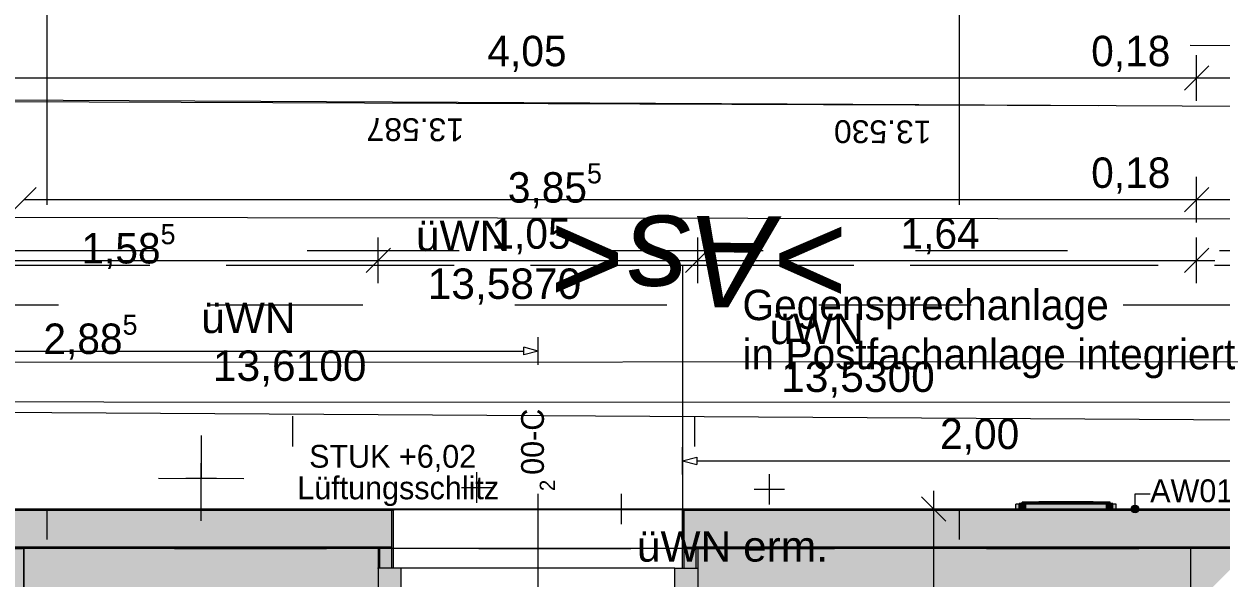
# Model space of a CAD drawing. Header units: metres. Extents: x -3.9 to 83, y -38 to 6.2.
# Drawn here: x 8.925 to 12.861, y -0.227 to 1.594 of the extents above; entities that cross this region are included whole.
import ezdxf

# ---------------------------------------------------------------- set-up
doc = ezdxf.new("R2010")
doc.units = ezdxf.units.M
doc.header["$MEASUREMENT"] = 0
for name, pattern in [('Achse', [0.004, 0.002, -0.001, 0, -0.001]), ('Fernmeldewesen VERM', [0.03, 0.02, -0.01]), ('Schnittlinie', [0.006, 0.003, -0.0015, 0, -0.0015]), ('STROM VERM', [0.013, 0.008, -0.005]), ('Untersicht', [0.001, 0.0005, -0.0005]), ('Untersicht 1_1', [0.075, 0.025, -0.05])]:
    doc.linetypes.add(name, pattern=pattern)
for name, color, linetype in [('0._EG PP_2_000 Achsraster', 7, 'Continuous'), ('0._EG PP_2_110 Wand Aussen', 7, 'Continuous'), ('0._EG PP_2_120 Wand Innen tragend', 7, 'Continuous'), ('0._EG PP_2_165 Fassadengestaltung Bänder', 7, 'Continuous'), ('0._EG PP_2_210 Decke', 7, 'Continuous'), ('0._EG PP_2_240 Unterdämmung', 7, 'Continuous'), ('0._EG PP_2_570 Beschriftung 3D', 7, 'Continuous'), ('0._EG PP_2_851 Marker Schnitt', 7, 'Continuous'), ('0._EG PP_2_910 Allgemein Lageplan Höhen', 7, 'Continuous'), ('0._EG PP_2_915 Allgemein Beschriftung.x', 7, 'Continuous'), ('0._EG PP_2_950 Polierplan Bemaßung', 7, 'Continuous'), ('0._EG PP_2_955 Polierplan Beschriftung', 7, 'Continuous'), ('0._EG PP_2_970 Brandschutz', 7, 'Continuous'), ('0._EG PP_2_Fernmeldewesen_Fernmeldekabel.verm', 7, 'Continuous'), ('0._EG PP_2_Gelände_Beschriftung Gelände.weg', 7, 'Continuous'), ('0._EG PP_2_Gelände_Geländepunkt.verm', 7, 'Continuous'), ('0._EG PP_2_Kataster Grenzen_Grundstücksgrenze.verm', 7, 'Continuous'), ('0._EG PP_2_Neubau_840 Baulinien', 7, 'Continuous'), ('0._EG PP_2_Strom_Stromfreileitung.verm', 7, 'Continuous'), ('0._EG PP_2_Strom_Stromkabel.verm', 7, 'Continuous'), ('0._EG PP_2_ZUS_1_Punkte_Punkthöhe.verm', 7, 'Continuous')]:
    doc.layers.add(name, color=color, linetype=linetype)
doc.styles.add('ERSTELLTER_STIL_1', font='arial.ttf')
doc.styles.add('ERSTELLTER_STIL_2', font='')
doc.styles.add('ERSTELLTER_STIL_6', font='arial.ttf')
doc.styles.add('ERSTELLTER_STIL_9', font='arial.ttf')
doc.styles.get('ERSTELLTER_STIL_2').set_extended_font_data('Eurostile')
doc.linetypes.add('Grenze Grundstück', pattern='A,0,[1,415_260415_PP_VA_1_3 0 EG1.Shx,S=0.00031746,R=0,X=0,Y=0],-0.04,0', length=0.04)

msp = doc.modelspace()

# ---------------------------------------------------------------- hatches: boundary and pattern name
at = {"layer": '0._EG PP_2_110 Wand Aussen', "linetype": 'Continuous', "lineweight": 13, "true_color": 0xff6400}
for points in [[(10.135, -0.005), (8.46, -0.005), (8.46, -0.125), (10.135, -0.125)], [(10.14, -0.195), (10.14, -0.005), (10.135, -0.005), (10.135, -0.195)], [(11.095, -0.195), (11.095, -0.005), (11.09, -0.005), (11.09, -0.195)], [(11.095, -0.005), (11.095, -0.125), (12.965, -0.125), (12.965, -0.005)], [(10.135, -0.195), (10.135, -0.125), (10.095, -0.125), (10.095, -0.195)], [(11.135, -0.195), (11.135, -0.125), (11.095, -0.125), (11.095, -0.195)], [(10.09, -0.3), (10.09, -0.31), (10.15, -0.31), (10.15, -0.26), (10.165, -0.26), (10.165, -0.195), (10.09, -0.195), (10.09, -0.205)], [(11.14, -0.3), (11.14, -0.205), (11.14, -0.195), (11.065, -0.195), (11.065, -0.26), (11.08, -0.26), (11.08, -0.31), (11.14, -0.31)]]:
    msp.add_hatch(color=30, dxfattribs=at).paths.add_polyline_path(points)
at = {"layer": '0._EG PP_2_110 Wand Aussen', "linetype": 'Continuous', "lineweight": 0, "true_color": 0x373737}
for points in [[(10.095, -0.125), (8.5, -0.125), (8.5, -0.13), (10.095, -0.13)], [(10.09, -0.13), (10.09, -0.195), (10.095, -0.195), (10.095, -0.13)], [(11.135, -0.125), (11.135, -0.13), (12.96, -0.13), (12.96, -0.125)], [(11.135, -0.13), (11.135, -0.195), (11.14, -0.195), (11.14, -0.13)]]:
    msp.add_hatch(color=250, dxfattribs=at).paths.add_polyline_path(points)
at = {"layer": '0._EG PP_2_110 Wand Aussen', "linetype": 'Continuous', "lineweight": 13, "true_color": 0x3f7f02}
for points in [[(8.925, -0.31), (10.09, -0.31), (10.09, -0.195), (10.09, -0.13), (8.925, -0.13)], [(11.14, -0.195), (11.14, -0.31), (12.78, -0.31), (12.78, -0.13), (11.14, -0.13), (11.14, -0.195)], [(12.78, -0.31), (12.96, -0.13), (12.78, -0.13)]]:
    msp.add_hatch(color=76, dxfattribs=at).paths.add_polyline_path(points)
at = {"layer": '0._EG PP_2_120 Wand Innen tragend', "linetype": 'Continuous', "lineweight": 13, "true_color": 0x3f7f02}
msp.add_hatch(color=76, dxfattribs=at).paths.add_polyline_path([(8.745, -0.31), (8.925, -0.31), (8.925, -0.13), (8.745, -0.13)])
at = {"layer": '0._EG PP_2_570 Beschriftung 3D', "linetype": 'Continuous', "lineweight": 13, "true_color": 0x8fa800}
for points in [[(12.186, 0.0154), (12.186, 0), (12.516, 0), (12.516, 0.0154)], [(12.197, 0), (12.2013, 0), (12.2013, 0.0185), (12.197, 0.0185)], [(12.2013, 0.0185), (12.2013, 0), (12.2058, 0), (12.2058, 0.0185)], [(12.2058, 0.0185), (12.2058, 0), (12.2098, 0), (12.2098, 0.0185)], [(12.2098, 0.0185), (12.2098, 0), (12.2133, 0), (12.2133, 0.0185)], [(12.2133, 0), (12.216, 0), (12.216, 0.0185), (12.2133, 0.0185)], [(12.216, 0.0185), (12.216, 0), (12.218, 0), (12.218, 0.0185)], [(12.218, 0), (12.2186, 0), (12.2186, 0.0185), (12.218, 0.0185)], [(12.2186, 0.0185), (12.2186, 0), (12.4835, 0), (12.4835, 0.0185)], [(12.4835, 0), (12.4847, 0), (12.4847, 0.0185), (12.4835, 0.0185)], [(12.4847, 0.0185), (12.4847, 0), (12.487, 0), (12.487, 0.0185)], [(12.487, 0), (12.49, 0), (12.49, 0.0185), (12.487, 0.0185)], [(12.49, 0.0185), (12.49, 0), (12.4937, 0), (12.4937, 0.0185)], [(12.4937, 0.0185), (12.4937, 0), (12.4979, 0), (12.4979, 0.0185)], [(12.4979, 0.0185), (12.4979, 0), (12.5026, 0), (12.5026, 0.0185)], [(12.5026, 0.0185), (12.5026, 0), (12.505, 0), (12.505, 0.0185)]]:
    msp.add_hatch(color=54, dxfattribs=at).paths.add_polyline_path(points)
at = {"layer": '0._EG PP_2_915 Allgemein Beschriftung.x', "linetype": 'Continuous', "lineweight": 0, "true_color": 0x000000}
msp.add_hatch(color=18, dxfattribs=at).paths.add_polyline_path([(12.5652, 0), (12.5661, -0.0048), (12.5688, -0.0088), (12.5729, -0.0115), (12.5777, -0.0125), (12.5825, -0.0115), (12.5865, -0.0088), (12.5892, -0.0048), (12.5902, 0), (12.5892, 0.0048), (12.5865, 0.0088), (12.5825, 0.0115), (12.5777, 0.0125), (12.5729, 0.0115), (12.5688, 0.0088), (12.5661, 0.0048)])

# ---------------------------------------------------------------- linework, layer by layer
at = {"layer": '0._EG PP_2_000 Achsraster', "color": 5, "linetype": 'Achse', "lineweight": 0, "ltscale": 1000}
for p, q in [((9, 3), (9, -36)), ((12, 3), (12, -36)), ((-1.5, 0), (21, 0))]:
    msp.add_line(p, q, dxfattribs=at)
at = {"layer": '0._EG PP_2_110 Wand Aussen', "color": 7, "linetype": 'Continuous', "lineweight": 13, "ltscale": 1000}
for p, q in [((10.615, -0.4991), (10.615, 0.05)), ((10.135, -0.005), (8.46, -0.005)), ((10.14, 0), (10.14, -0.005)), ((11.09, 0), (11.09, -0.005)), ((11.09, -0.195), (11.09, -0.005)), ((11.09, -0.005), (11.095, -0.005)), ((11.09, -0.005), (11.095, -0.005)), ((12.965, -0.005), (11.095, -0.005)), ((11.095, -0.195), (11.095, -0.005)), ((10.095, -0.125), (8.5, -0.125)), ((10.095, -0.195), (10.095, -0.125)), ((10.135, -0.125), (10.095, -0.125)), ((10.135, -0.125), (10.095, -0.125)), ((10.135, -0.195), (10.135, -0.125)), ((11.095, -0.195), (11.095, -0.125)), ((11.095, -0.125), (11.135, -0.125)), ((11.095, -0.125), (11.135, -0.125)), ((12.96, -0.125), (11.135, -0.125)), ((11.135, -0.195), (11.135, -0.125)), ((10.135, -0.195), (10.095, -0.195)), ((11.09, -0.195), (11.095, -0.195)), ((11.095, -0.195), (11.135, -0.195))]:
    msp.add_line(p, q, dxfattribs=at)
at = {"layer": '0._EG PP_2_110 Wand Aussen', "color": 7, "linetype": 'Untersicht 1_1', "lineweight": 13, "ltscale": 1000}
for p, q in [((10.135, -0.195), (10.135, -0.005)), ((10.14, -0.005), (10.135, -0.005)), ((10.14, -0.005), (10.135, -0.005)), ((10.14, 0), (11.09, 0)), ((10.14, -0.195), (10.14, -0.005)), ((10.14, -0.195), (10.135, -0.195)), ((11.065, -0.195), (10.165, -0.195))]:
    msp.add_line(p, q, dxfattribs=at)
at = {"layer": '0._EG PP_2_110 Wand Aussen', "color": 7, "linetype": 'Continuous', "lineweight": 18, "ltscale": 1000}
for p, q in [((10.09, -0.13), (8.925, -0.13)), ((10.09, -0.13), (10.09, -0.195)), ((10.09, -0.13), (10.09, -0.195)), ((12.78, -0.13), (11.14, -0.13)), ((11.14, -0.13), (11.14, -0.195)), ((11.14, -0.13), (11.14, -0.195)), ((12.96, -0.13), (12.78, -0.13)), ((12.96, -0.13), (12.78, -0.13)), ((10.09, -0.195), (10.09, -0.31)), ((11.14, -0.195), (11.14, -0.31))]:
    msp.add_line(p, q, dxfattribs=at)
at = {"layer": '0._EG PP_2_110 Wand Aussen', "color": 7, "linetype": 'Continuous', "lineweight": 13, "ltscale": 1000, "flags": 128}
for points in [[(10.14, 0), (8.455, 0)], [(13.085, 0), (11.09, 0)]]:
    msp.add_lwpolyline(points, dxfattribs=at)
for points in [[(10.09, -0.3), (10.09, -0.31), (10.15, -0.31), (10.15, -0.26), (10.165, -0.26), (10.165, -0.195), (10.09, -0.195), (10.09, -0.205)], [(11.14, -0.3), (11.14, -0.31), (11.08, -0.31), (11.08, -0.26), (11.065, -0.26), (11.065, -0.195), (11.14, -0.195), (11.14, -0.205)]]:
    msp.add_lwpolyline(points, close=True, dxfattribs=at)
at = {"layer": '0._EG PP_2_110 Wand Aussen', "color": 7, "linetype": 'Continuous', "lineweight": 13, "ltscale": 1000}
for p in [(10.135, -0.005), (11.095, -0.005), (10.095, -0.125), (11.135, -0.125)]:
    msp.add_point(p, dxfattribs=at)
at = {"layer": '0._EG PP_2_110 Wand Aussen', "color": 7, "linetype": 'Continuous', "lineweight": 18, "ltscale": 1000}
for p in [(10.09, -0.195), (11.14, -0.195)]:
    msp.add_point(p, dxfattribs=at)
at = {"layer": '0._EG PP_2_165 Fassadengestaltung Bänder', "color": 7, "linetype": 'Untersicht', "lineweight": 13, "ltscale": 1000, "flags": 128}
msp.add_lwpolyline([(0, 0), (0, 0.0617), (3.72, 0.85), (5.89, 0.85), (13.09, 0.85), (15.21, 0.85), (18.985, 0.05), (18.985, 0), (18.935, 0), (18.935, 0.0074), (15.21, 0.8), (3.72, 0.8)], close=True, dxfattribs=at)
at = {"layer": '0._EG PP_2_210 Decke', "color": 8, "linetype": 'Untersicht', "lineweight": 13, "ltscale": 1000, "flags": 128}
msp.add_lwpolyline([(15.89, 0.07), (15.89, 0.5633), (15.2005, 0.71), (13.04, 0.71), (13.04, -0.13), (12.96, -0.13), (12.96, 0.67), (3.705, 0.67), (3.705, 0.07), (0, 0.07)], dxfattribs=at)
at = {"layer": '0._EG PP_2_210 Decke', "color": 7, "linetype": 'Continuous', "lineweight": 13, "ltscale": 1000, "true_color": 0xf4f4f4, "flags": 128}
for points in [[(8.725, -3.845), (8.925, -3.845), (8.925, -0.13), (8.725, -0.13)], [(12.76, -0.13), (8.925, -0.13), (8.925, -4.045), (10.905, -4.045), (10.905, -6.045), (15.32, -6.045), (15.32, -3.11)], [(15.32, -3.11), (15.32, -2.93), (12.96, -2.93), (12.96, -0.13), (12.76, -0.13)]]:
    msp.add_lwpolyline(points, dxfattribs=at)
at = {"layer": '0._EG PP_2_210 Decke', "color": 7, "linetype": 'Continuous', "lineweight": 18, "ltscale": 1000, "flags": 128}
msp.add_lwpolyline([(12.76, -0.13), (12.76, -3.11)], dxfattribs=at)
at = {"layer": '0._EG PP_2_240 Unterdämmung', "color": 30, "linetype": 'Untersicht', "lineweight": 13, "ltscale": 1000, "true_color": 0xff6400, "flags": 128}
for points in [[(5.89, 0.8), (5.89, -0.4), (6.02, -0.4), (6.02, -0.13), (11.09, -0.13)], [(11.09, 0.8), (5.89, 0.8)], [(11.09, -0.13), (12.96, -0.13), (15.195, -0.13), (15.195, 0.07), (15.98, 0.07), (15.98, 0.6362), (15.21, 0.8), (11.09, 0.8)]]:
    msp.add_lwpolyline(points, dxfattribs=at)
at = {"layer": '0._EG PP_2_240 Unterdämmung', "color": 30, "linetype": 'Continuous', "lineweight": 13, "ltscale": 1000, "true_color": 0xff6400, "flags": 128}
msp.add_lwpolyline([(11.09, 0.8), (11.09, -0.13)], dxfattribs=at)
at = {"layer": '0._EG PP_2_570 Beschriftung 3D', "color": 7, "linetype": 'Continuous', "lineweight": 13, "ltscale": 1000}
for p, q in [((12.2066, 0.0185), (12.2066, 0.022)), ((12.2066, 0.0185), (12.4955, 0.0185)), ((12.2619, 0.0185), (12.2619, 0.0235)), ((12.2619, 0.0185), (12.4402, 0.0185))]:
    msp.add_line(p, q, dxfattribs=at)
at = {"layer": '0._EG PP_2_570 Beschriftung 3D', "color": 7, "linetype": 'Continuous', "lineweight": 13, "ltscale": 1000, "flags": 128}
for points in [[(12.516, 0.0154), (12.186, 0.0154)], [(12.186, 0), (12.186, 0.0154)], [(12.516, 0), (12.186, 0)], [(12.197, 0), (12.197, 0.0185)], [(12.2186, 0.0185), (12.218, 0.0185), (12.216, 0.0185), (12.2133, 0.0185), (12.2098, 0.0185), (12.2058, 0.0185), (12.2013, 0.0185), (12.197, 0.0185)], [(12.2186, 0), (12.218, 0), (12.216, 0), (12.2133, 0), (12.2098, 0), (12.2058, 0), (12.2013, 0), (12.197, 0)], [(12.4835, 0.0185), (12.2186, 0.0185)], [(12.2186, 0), (12.2186, 0.0185)], [(12.4835, 0), (12.2186, 0)], [(12.505, 0.0185), (12.5026, 0.0185), (12.4979, 0.0185), (12.4937, 0.0185), (12.49, 0.0185), (12.487, 0.0185), (12.4847, 0.0185), (12.4835, 0.0185)], [(12.4835, 0), (12.4835, 0.0185)], [(12.505, 0), (12.5026, 0), (12.4979, 0), (12.4937, 0), (12.49, 0), (12.487, 0), (12.4847, 0), (12.4835, 0)], [(12.505, 0), (12.505, 0.0185)], [(12.516, 0), (12.516, 0.0154)]]:
    msp.add_lwpolyline(points, dxfattribs=at)
for points in [[(12.4955, 0.0185), (12.4955, 0.022), (12.2066, 0.022), (12.2066, 0.0185)], [(12.4402, 0.0185), (12.4402, 0.0235), (12.2619, 0.0235), (12.2619, 0.0185)]]:
    msp.add_lwpolyline(points, close=True, dxfattribs=at)
at = {"layer": '0._EG PP_2_570 Beschriftung 3D', "color": 7, "linetype": 'Continuous', "lineweight": 13, "ltscale": 1000}
for p in [(12.2066, 0.0185), (12.2619, 0.0185)]:
    msp.add_point(p, dxfattribs=at)
at = {"layer": '0._EG PP_2_851 Marker Schnitt', "color": 7, "linetype": 'Schnittlinie', "lineweight": 13, "ltscale": 1000}
for p, q in [((9.8079, 4.805), (9.8079, -11.7)), ((11.13, 4.805), (11.13, -5.7741))]:
    msp.add_line(p, q, dxfattribs=at)
at = {"layer": '0._EG PP_2_910 Allgemein Lageplan Höhen', "color": 7, "linetype": 'Continuous', "lineweight": 13, "ltscale": 1000}
for p, q in [((9.5075, 0.0511), (9.5075, 0.1511)), ((10.4135, 0.0206), (10.4135, 0.1206)), ((9.4575, 0.1011), (9.5575, 0.1011)), ((11.3757, 0.0148), (11.3757, 0.1148)), ((10.3635, 0.0706), (10.4635, 0.0706)), ((11.3257, 0.0648), (11.4257, 0.0648))]:
    msp.add_line(p, q, dxfattribs=at)
at = {"layer": '0._EG PP_2_910 Allgemein Lageplan Höhen', "color": 190, "linetype": 'Continuous', "lineweight": 0, "ltscale": 1000, "true_color": 0x9900ff}
for p, q in [((10.89, -0.05), (10.89, 0.05)), ((10.84, 0), (10.94, 0))]:
    msp.add_line(p, q, dxfattribs=at)
at = {"layer": '0._EG PP_2_915 Allgemein Beschriftung.x', "color": 7, "linetype": 'Continuous', "lineweight": 13, "ltscale": 1000}
for p, q in [((12.5777, 0.0125), (12.5777, 0.05)), ((12.5777, 0.05), (12.6277, 0.05))]:
    msp.add_line(p, q, dxfattribs=at)
msp.add_circle((12.5777, 0), 0.0125, dxfattribs=at)
at = {"layer": '0._EG PP_2_950 Polierplan Bemaßung', "color": 6, "linetype": 'Continuous', "lineweight": 13, "ltscale": 1000, "true_color": 0xfb02fe}
for p, q in [((12.82, 1.4569), (12.74, 1.3769)), ((12.78, 1.3419), (12.78, 1.4919)), ((8.73, 1.4169), (12.78, 1.4169)), ((12.78, 1.4169), (12.96, 1.4169)), ((11.9558, -0.04), (11.8758, 0.04)), ((11.9158, 0), (11.9158, 0.06)), ((11.9908, 0), (11.8408, 0)), ((11.9158, -0.31), (11.9158, 0))]:
    msp.add_line(p, q, dxfattribs=at)
at = {"layer": '0._EG PP_2_950 Polierplan Bemaßung', "color": 76, "linetype": 'Continuous', "lineweight": 13, "ltscale": 1000, "true_color": 0x3f7f02}
for p, q in [((12.78, 0.9419), (12.78, 1.0919)), ((8.965, 1.0569), (8.885, 0.9769)), ((12.82, 1.0569), (12.74, 0.9769)), ((8.925, 1.0169), (12.78, 1.0169)), ((12.78, 1.0169), (12.96, 1.0169)), ((10.09, 0.7419), (10.09, 0.8919)), ((11.14, 0.7419), (11.14, 0.8919)), ((12.78, 0.7419), (12.78, 0.8919)), ((10.13, 0.8569), (10.05, 0.7769)), ((11.18, 0.8569), (11.1, 0.7769)), ((12.74, 0.7769), (12.82, 0.8569)), ((8.505, 0.8169), (10.09, 0.8169)), ((10.09, 0.8169), (11.14, 0.8169)), ((11.14, 0.8169), (12.78, 0.8169)), ((12.78, 0.8169), (12.84, 0.8169))]:
    msp.add_line(p, q, dxfattribs=at)
at = {"layer": '0._EG PP_2_970 Brandschutz', "color": 16, "linetype": 'Continuous', "lineweight": 13, "ltscale": 1000, "true_color": 0x7e0000}
for p, q in [((10.615, 0.474), (10.615, 0.5646)), ((7.7767, 0.5193), (10.5683, 0.5193)), ((10.5683, 0.5068), (10.5683, 0.5318)), ((10.615, 0.5193), (10.5683, 0.5318)), ((10.615, 0.5193), (10.5683, 0.5068)), ((11.09, 0.1131), (11.09, 0.2036)), ((11.09, 0.1584), (11.1367, 0.1709)), ((11.09, 0.1584), (11.1367, 0.1459)), ((11.1367, 0.1709), (11.1367, 0.1459)), ((11.1367, 0.1584), (13.0433, 0.1584))]:
    msp.add_line(p, q, dxfattribs=at)
at = {"layer": '0._EG PP_2_Fernmeldewesen_Fernmeldekabel.verm', "color": 3, "linetype": 'Fernmeldewesen VERM', "lineweight": 0, "ltscale": 1000}
for p, q in [((22.8486, 0.4898), (-0.2913, 0.4754)), ((13.8176, 0.2868), (-0.0132, 0.3703))]:
    msp.add_line(p, q, dxfattribs=at)
at = {"layer": '0._EG PP_2_Gelände_Geländepunkt.verm', "color": 8, "linetype": 'Continuous', "lineweight": 0, "ltscale": 1000}
for p, q in [((9.5081, 0.2411), (9.5068, -0.0389)), ((9.3675, 0.1018), (9.6475, 0.1005))]:
    msp.add_line(p, q, dxfattribs=at)
at = {"layer": '0._EG PP_2_Kataster Grenzen_Grundstücksgrenze.verm', "color": 96, "linetype": 'Continuous', "lineweight": 13, "ltscale": 1000, "true_color": 0x007e00}
msp.add_line((0.1, 0), (18.8876, -0.0005), dxfattribs=at)
at = {"layer": '0._EG PP_2_Neubau_840 Baulinien', "color": 1, "linetype": 'Continuous', "lineweight": 25, "ltscale": 1000, "true_color": 0xfb0106, "flags": 128}
msp.add_lwpolyline([(-3.9335, 0.0223), (0, 0), (18.985, 0), (22.8486, -0.0032)], dxfattribs=at)
at = {"layer": '0._EG PP_2_Neubau_840 Baulinien', "color": 76, "linetype": 'Grenze Grundstück', "lineweight": 13, "ltscale": 1000, "true_color": 0x3f7f02, "flags": 128}
msp.add_lwpolyline([(0, -0.0002), (18.985, -0.0012), (18.958, -11.4452), (18.9035, -19.5703), (18.8486, -31.3281), (0.0665, -34.0269), (0.0564, -12.2031)], close=True, dxfattribs=at)
at = {"layer": '0._EG PP_2_Strom_Stromfreileitung.verm', "color": 8, "linetype": 'Continuous', "lineweight": 13, "ltscale": 1000}
msp.add_line((22.8486, 1.2735), (-3.9335, 1.4075), dxfattribs=at)
at = {"layer": '0._EG PP_2_Strom_Stromkabel.verm', "color": 1, "linetype": 'STROM VERM', "lineweight": 0, "ltscale": 1000}
for p, q in [((15.34, 0.9491), (-0.0472, 0.971)), ((9.188, 0.3517), (-1.8987, 0.3599)), ((15.339, 0.349), (9.188, 0.3517))]:
    msp.add_line(p, q, dxfattribs=at)
at = {"layer": '0._EG PP_2_Strom_Stromkabel.verm', "color": 8, "linetype": 'STROM VERM', "lineweight": 0, "ltscale": 1000, "flags": 128}
msp.add_lwpolyline([(-0.0449, 1.3711), (-0.0412, 1.571), (19.0107, 1.5019), (19.007, 1.3019)], close=True, dxfattribs=at)

# ---------------------------------------------------------------- texts
at = {"layer": '0._EG PP_2_110 Wand Aussen', "color": 7, "linetype": 'Continuous', "lineweight": 13, "attachment_point": 9, "rotation": 90, "style": 'ERSTELLTER_STIL_2'}
for s, insert, char_height in [('\\A1;{\\pqr;\\pt0;\\fEurostile|b0|i0|c0|p0;\\W1.000000;00-C}', (10.6355, 0.3297), 0.075), ('\\A1;{\\pqr;\\pt0;\\fEurostile|b0|i0|c0|p0;\\W1.000000;2}', (10.6706, 0.096), 0.05)]:
    msp.add_mtext(s, dxfattribs=dict(at, insert=insert, char_height=char_height))
at = {"layer": '0._EG PP_2_110 Wand Aussen', "color": 7, "linetype": 'Continuous', "lineweight": 13, "char_height": 0.075, "attachment_point": 9, "style": 'ERSTELLTER_STIL_2'}
for s, insert in [('\\A1;{\\pqr;\\pt0;\\fEurostile|b0|i0|c0|p0;\\W1.000000;STUK +6,02}', (10.4117, 0.1218)), ('\\A1;{\\pqr;\\pt0;\\fEurostile|b0|i0|c0|p0;\\W1.000000;Lüftungsschlitz}', (10.487, 0.0094))]:
    msp.add_mtext(s, dxfattribs=dict(at, insert=insert))
at = {"layer": '0._EG PP_2_910 Allgemein Lageplan Höhen', "color": 7, "linetype": 'Continuous', "lineweight": 13, "char_height": 0.1, "attachment_point": 1, "style": 'ERSTELLTER_STIL_1'}
for s, insert in [('\\A1;{\\pql;\\fArial|b0|i0|c0|p0;\\W1.000000;üWN}', (10.2135, 0.9478)), ('\\A1;{\\pql;\\fArial|b0|i0|c0|p0;\\W1.000000; 13,5870}', (10.2135, 0.7906)), ('\\A1;{\\pql;\\fArial|b0|i0|c0|p0;\\W1.000000;üWN}', (9.5075, 0.6783)), ('\\A1;{\\pql;\\fArial|b0|i0|c0|p0;\\W1.000000;üWN}', (11.3757, 0.642)), ('\\A1;{\\pql;\\fArial|b0|i0|c0|p0;\\W1.000000; 13,6100}', (9.5075, 0.5211)), ('\\A1;{\\pql;\\fArial|b0|i0|c0|p0;\\W1.000000; 13,5300}', (11.3757, 0.4848))]:
    msp.add_mtext(s, dxfattribs=dict(at, insert=insert))
at = {"layer": '0._EG PP_2_910 Allgemein Lageplan Höhen', "color": 190, "linetype": 'Continuous', "lineweight": 0, "true_color": 0x9900ff, "insert": (10.94, -0.0729), "char_height": 0.1, "attachment_point": 1, "style": 'ERSTELLTER_STIL_1'}
msp.add_mtext('\\A1;{\\pql;\\fArial|b0|i0|c0|p0;\\W1.000000;üWN erm.}', dxfattribs=at)
at = {"layer": '0._EG PP_2_915 Allgemein Beschriftung.x', "color": 7, "linetype": 'Continuous', "lineweight": 13, "insert": (12.6277, 0.0594), "char_height": 0.075, "attachment_point": 4, "style": 'ERSTELLTER_STIL_2'}
msp.add_mtext('\\A1;{\\pql;\\fEurostile|b0|i0|c0|p0;\\W1.000000;AW01b}', dxfattribs=at)
at = {"layer": '0._EG PP_2_950 Polierplan Bemaßung', "color": 6, "linetype": 'Continuous', "lineweight": 13, "true_color": 0xfb02fe, "char_height": 0.1, "width": 0.306373, "attachment_point": 7, "style": 'ERSTELLTER_STIL_2'}
for s, insert in [('\\A1;{\\pql;\\fEurostile|b0|i0|c0|p0;\\W1.000000;4,05}', (10.4486, 1.4369)), ('\\A1;{\\pql;\\fEurostile|b0|i0|c0|p0;\\W1.000000;0,18}', (12.4336, 1.4369))]:
    msp.add_mtext(s, dxfattribs=dict(at, insert=insert))
at = {"layer": '0._EG PP_2_950 Polierplan Bemaßung', "color": 76, "linetype": 'Continuous', "lineweight": 13, "true_color": 0x3f7f02, "char_height": 0.1, "width": 0.306373, "attachment_point": 7, "style": 'ERSTELLTER_STIL_2'}
for s, insert in [('\\A1;{\\pql;\\fEurostile|b0|i0|c0|p0;\\W1.000000;0,18}', (12.4336, 1.0369)), ('\\A1;{\\pql;\\fEurostile|b0|i0|c0|p0;\\W1.000000;1,05}', (10.4618, 0.8369)), ('\\A1;{\\pql;\\fEurostile|b0|i0|c0|p0;\\W1.000000;1,64}', (11.8068, 0.8369))]:
    msp.add_mtext(s, dxfattribs=dict(at, insert=insert))
at = {"layer": '0._EG PP_2_950 Polierplan Bemaßung', "color": 76, "linetype": 'Continuous', "lineweight": 13, "true_color": 0x3f7f02, "char_height": 0.1, "attachment_point": 7, "style": 'ERSTELLTER_STIL_2'}
for s, insert in [('\\A1;{\\pql;\\fEurostile|b0|i0|c0|p0;\\W1.000000;3,85\\fEurostile|b0|i0|c0|p0;\\W1.000000;\\A1{\\H.66x;\\S5^  ;}}', (10.5158, 0.9779)), ('\\A1;{\\pql;\\fEurostile|b0|i0|c0|p0;\\W1.000000;1,58\\fEurostile|b0|i0|c0|p0;\\W1.000000;\\A1{\\H.66x;\\S5^  ;}}', (9.114, 0.7779))]:
    msp.add_mtext(s, dxfattribs=dict(at, insert=insert))
at = {"layer": '0._EG PP_2_955 Polierplan Beschriftung', "color": 7, "linetype": 'Continuous', "lineweight": 13, "insert": (11.2872, 0.575), "char_height": 0.1, "attachment_point": 4, "line_spacing_factor": 0.968043, "style": 'ERSTELLTER_STIL_2'}
msp.add_mtext('\\A1;{\\pql;\\fEurostile|b0|i0|c0|p0;\\W1.000000;Gegensprechanlage\\P\\pql;\\fEurostile|b0|i0|c0|p0;\\W1.000000;in Postfachanlage integriert}', dxfattribs=at)
at = {"layer": '0._EG PP_2_970 Brandschutz', "color": 16, "linetype": 'Continuous', "lineweight": 13, "true_color": 0x7e0000, "insert": (8.989, 0.4804), "char_height": 0.1, "attachment_point": 7, "style": 'ERSTELLTER_STIL_2'}
msp.add_mtext('\\A1;{\\pql;\\fEurostile|b0|i0|c0|p0;\\W1.000000;2,88\\fEurostile|b0|i0|c0|p0;\\W1.000000;\\A1{\\H.66x;\\S5^  ;}}', dxfattribs=at)
at = {"layer": '0._EG PP_2_970 Brandschutz', "color": 16, "linetype": 'Continuous', "lineweight": 13, "true_color": 0x7e0000, "insert": (11.9368, 0.1784), "char_height": 0.1, "width": 0.306373, "attachment_point": 7, "style": 'ERSTELLTER_STIL_2'}
msp.add_mtext('\\A1;{\\pql;\\fEurostile|b0|i0|c0|p0;\\W1.000000;2,00}', dxfattribs=at)
at = {"layer": '0._EG PP_2_Gelände_Beschriftung Gelände.weg', "color": 8, "linetype": 'Continuous', "lineweight": 0, "insert": (11.6394, 0.9651), "char_height": 0.3, "attachment_point": 7, "rotation": 179.7403, "style": 'ERSTELLTER_STIL_9'}
msp.add_mtext('\\A1;{\\pql;\\fHelvetica|b0|i1|c0|p0;\\W1.000000;>As<}', dxfattribs=at)
at = {"layer": '0._EG PP_2_ZUS_1_Punkte_Punkthöhe.verm', "color": 6, "linetype": 'Continuous', "lineweight": 0, "char_height": 0.075, "attachment_point": 7, "rotation": 179.7403, "style": 'ERSTELLTER_STIL_6'}
for s, insert in [('\\A1;{\\pql;\\fHelvetica|b0|i0|c0|p0;\\W1.000000;13.587}', (10.3719, 1.2847)), ('\\A1;{\\pql;\\fHelvetica|b0|i0|c0|p0;\\W1.000000;13.530}', (11.9086, 1.2778))]:
    msp.add_mtext(s, dxfattribs=dict(at, insert=insert))

doc.saveas('drawing.dxf')
